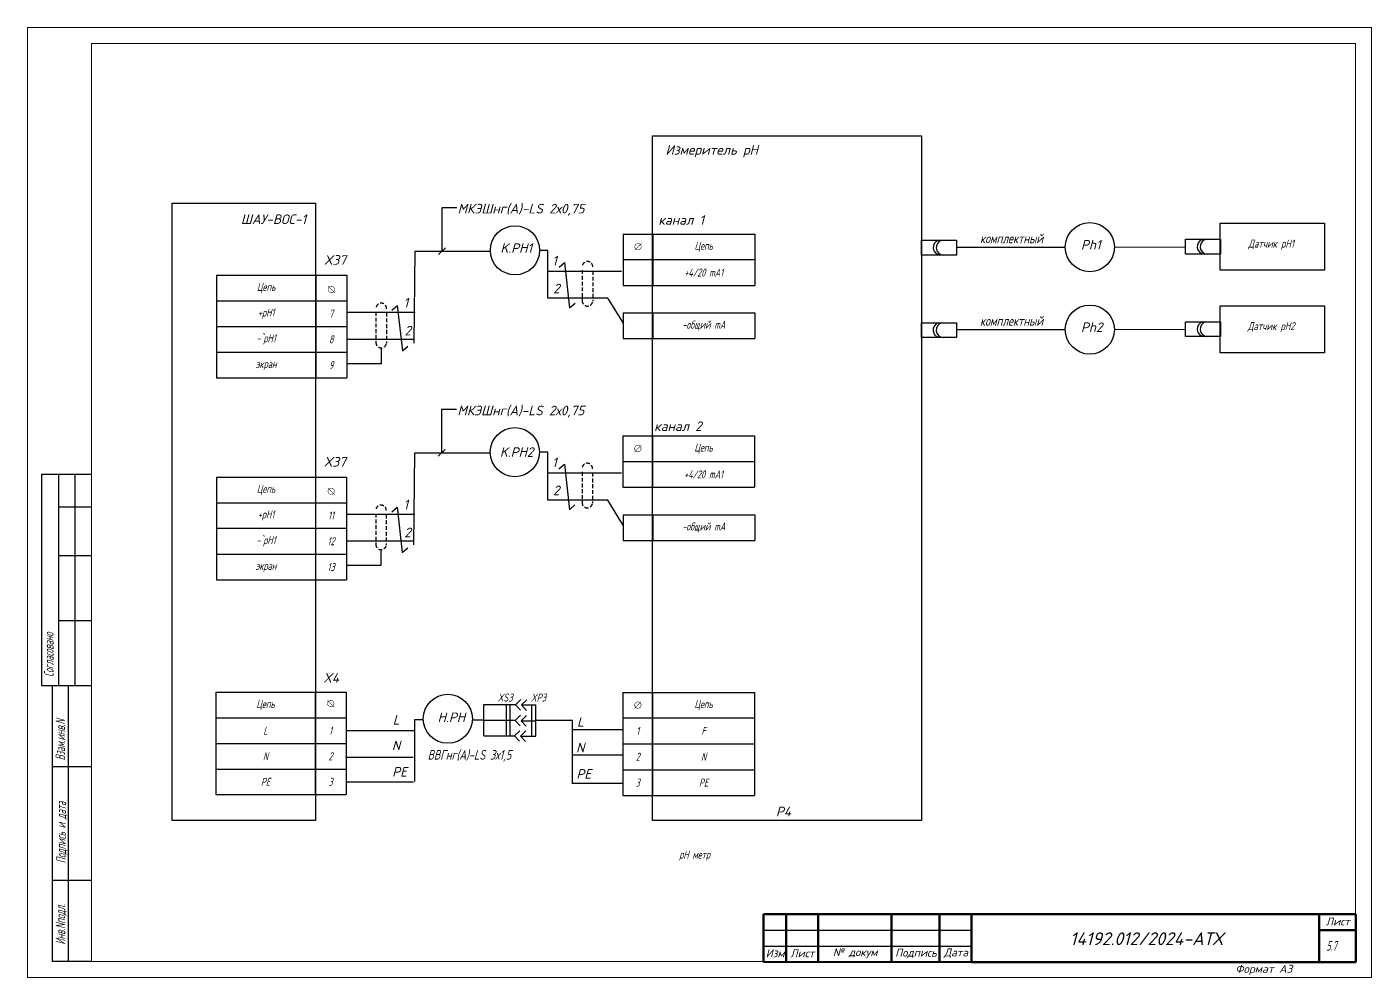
# Model space of a CAD drawing. Header units: millimetres. Extents: x 1510 to 10524, y 7125 to 13164.
# Drawn here: x 6081.7 to 6502, y 9588.9 to 9886.2 of the extents above; entities that cross this region are included whole.
import ezdxf
from ezdxf.enums import TextEntityAlignment as Align

# ---------------------------------------------------------------- set-up
doc = ezdxf.new("R2010")
doc.units = ezdxf.units.MM
doc.header["$LTSCALE"] = 4
doc.set_wipeout_variables(frame=1)
doc.linetypes.add('DASHED', pattern=[0.75, 0.5, -0.25])
doc.linetypes.add('SolidLine', pattern=[0])
for name, color, linetype in [('G', 5, 'Continuous'), ('SYMS', 7, 'Continuous'), ('Вспомогательная', 1, 'Continuous'), ('Текст', 2, 'Continuous')]:
    doc.layers.add(name, color=color, linetype=linetype)
for name, color, linetype, lineweight in [('RAMKA', 7, 'Continuous', 25), ('SHTAMP', 7, 'SolidLine', 25), ('Основеая', 5, 'Continuous', 60)]:
    doc.layers.add(name, color=color, linetype=linetype, lineweight=lineweight)
doc.styles.add('COTES', font='cs_gost2304.shx', dxfattribs={"width": 0.75, "oblique": 15})
doc.styles.add('ISOCPEUR', font='isocpeui.ttf')
doc.styles.add('Simplex00.10.00', font='simplex.shx')
doc.styles.add('Simplex25.085.15', font='', dxfattribs={"width": 0.85, "oblique": 15, "height": 2.5})
doc.styles.add('ГОСТ', font='isocpeur.ttf', dxfattribs={"oblique": 15})
doc.styles.get('Simplex25.085.15').set_extended_font_data('GOST type A')

# ---------------------------------------------------------------- blocks, each defined once
blk = doc.blocks.new('Формат А3')
at = {"color": 0, "linetype": 'Continuous', "const_width": 0.3}
for points in [[(-420, 297), (0, 297), (0, 0), (-420, 0)], [(-400, 5), (-400, 292), (-5, 292), (-5, 5)]]:
    blk.add_lwpolyline(points, close=True, dxfattribs=at)
at = {"color": 0, "linetype": 'Continuous', "style": 'Simplex00.10.00', "oblique": 15}
blk.add_text('Формат А3', height=2.5, dxfattribs=at).set_placement((-33.67, 2.75), align=Align.MIDDLE_CENTER)
blk = doc.blocks.new('*T258')
at = {"color": 0, "linetype": 'ByBlock', "lineweight": -2, "transparency": 16777216}
for p, q in [((0, 0), (41.14, 0)), ((9.29, 0), (9.29, -16.08)), ((41.14, 0), (41.14, -16.08)), ((0, -8), (41.14, -8)), ((0, -8), (0, -16.08)), ((0, -16.08), (41.14, -16.08))]:
    blk.add_line(p, q, dxfattribs=at)
at = {"color": 0, "lineweight": -2, "transparency": 16777216}
blk.add_line((0, 0), (0, -8), dxfattribs=at)
at = {"color": 0, "linetype": 'Continuous', "lineweight": -2, "transparency": 16777216, "char_height": 2.5, "width": 28.8496, "attachment_point": 5, "style": 'Simplex25.085.15'}
for s, insert in [('Цепь', (25.21, -4)), ('+4/20 mA1', (25.21, -12.04))]:
    blk.add_mtext(s, dxfattribs=dict(at, insert=insert))
blk = doc.blocks.new('Клеммное соединение')
at = {"linetype": 'Continuous'}
blk.add_wipeout([(0, -1), (-0.44, -0.9), (-0.6, -0.8), (-0.71, -0.7), (-0.8, -0.6), (-0.87, -0.5), (-0.92, -0.4), (-0.95, -0.3), (-0.98, -0.2), (-0.99, -0.1), (-0.99, 0), (-0.99, 0.1), (-0.98, 0.2), (-0.95, 0.3), (-0.92, 0.4), (-0.87, 0.5), (-0.8, 0.6), (-0.71, 0.7), (-0.6, 0.8), (-0.44, 0.9), (0, 1), (0.44, 0.9), (0.6, 0.8), (0.71, 0.7), (0.8, 0.6), (0.87, 0.5), (0.92, 0.4), (0.95, 0.3), (0.98, 0.2), (0.99, 0.1), (1, 0), (0.99, -0.1), (0.98, -0.2), (0.95, -0.3), (0.92, -0.4), (0.87, -0.5), (0.8, -0.6), (0.71, -0.7), (0.6, -0.8), (0.44, -0.9)], dxfattribs=at)
at = {"color": 0, "linetype": 'Continuous', "lineweight": -2, "const_width": 0.15}
blk.add_lwpolyline([(-1.06, -1.06), (1.06, 1.06)], dxfattribs=at)
blk.add_lwpolyline([(-1, 0, 1), (1, 0, 1)], format="xyb", close=True, dxfattribs=at)
blk = doc.blocks.new('*T259')
at = {"color": 0, "linetype": 'ByBlock', "lineweight": -2, "transparency": 16777216}
for p, q in [((0, 0), (41.14, 0)), ((9.29, 0), (9.29, -32.24)), ((41.14, 0), (41.14, -32.24)), ((0, -8), (41.14, -8)), ((0, -8), (0, -32.24)), ((0, -16.08), (41.14, -16.08)), ((0, -24.16), (41.14, -24.16)), ((0, -32.24), (41.14, -32.24))]:
    blk.add_line(p, q, dxfattribs=at)
at = {"color": 0, "lineweight": -2, "transparency": 16777216}
blk.add_line((0, 0), (0, -8), dxfattribs=at)
at = {"color": 0, "linetype": 'Continuous', "lineweight": -2, "transparency": 16777216, "char_height": 2.5, "attachment_point": 5, "style": 'Simplex25.085.15'}
for s, insert, width in [('Цепь', (25.21, -4), 28.8496), ('1', (4.64, -12.04), 6.286), ('F', (25.21, -12.04), 28.8496), ('2', (4.64, -20.12), 6.286), ('N', (25.21, -20.12), 28.8496), ('3', (4.64, -28.2), 6.286), ('PE', (25.21, -28.2), 28.8496)]:
    blk.add_mtext(s, dxfattribs=dict(at, insert=insert, width=width))
blk = doc.blocks.new('*T260')
at = {"color": 0, "linetype": 'ByBlock', "lineweight": -2, "transparency": 16777216}
for p, q in [((0, 0), (40.67, 0)), ((31, 0), (31, -32)), ((40.67, 0), (40.67, -32)), ((0, -8), (40.67, -8)), ((0, -8), (0, -32)), ((0, -16), (40.67, -16)), ((0, -24), (40.67, -24)), ((0, -32), (40.67, -32))]:
    blk.add_line(p, q, dxfattribs=at)
at = {"color": 0, "lineweight": -2, "transparency": 16777216}
blk.add_line((0, 0), (0, -8), dxfattribs=at)
at = {"color": 0, "linetype": 'Continuous', "lineweight": -2, "transparency": 16777216, "char_height": 2.5, "attachment_point": 5, "style": 'Simplex25.085.15'}
for s, insert, width in [('Цепь', (15.5, -4), 27.9958), ('L', (15.5, -12), 27.9958), ('1', (35.83, -12), 6.6745), ('N', (15.5, -20), 27.9958), ('2', (35.83, -20), 6.6745), ('PE', (15.5, -28), 27.9958), ('3', (35.83, -28), 6.6745)]:
    blk.add_mtext(s, dxfattribs=dict(at, insert=insert, width=width))
blk = doc.blocks.new('*T266')
at = {"color": 0, "linetype": 'ByBlock', "lineweight": -2, "transparency": 16777216}
for p, q in [((0, 0), (41.14, 0)), ((9.29, 0), (9.29, -8)), ((41.14, 0), (41.14, -8)), ((0, -8), (41.14, -8))]:
    blk.add_line(p, q, dxfattribs=at)
at = {"color": 0, "lineweight": -2, "transparency": 16777216}
blk.add_line((0, 0), (0, -8), dxfattribs=at)
at = {"color": 0, "linetype": 'Continuous', "lineweight": -2, "transparency": 16777216, "insert": (25.21, -4), "char_height": 2.5, "width": 28.8496, "attachment_point": 5, "style": 'Simplex25.085.15'}
blk.add_mtext('-общий mA', dxfattribs=at)
blk = doc.blocks.new('*T267')
at = {"color": 0, "linetype": 'ByBlock', "lineweight": -2, "transparency": 16777216}
for p, q in [((0, 0), (40.67, 0)), ((31, 0), (31, -32.08)), ((40.67, 0), (40.67, -32.08)), ((0, -8), (40.67, -8)), ((0, -8), (0, -32.08)), ((0, -16), (40.67, -16)), ((0, -24.08), (40.67, -24.08)), ((0, -32.08), (40.67, -32.08))]:
    blk.add_line(p, q, dxfattribs=at)
at = {"color": 0, "lineweight": -2, "transparency": 16777216}
blk.add_line((0, 0), (0, -8), dxfattribs=at)
at = {"color": 0, "linetype": 'Continuous', "lineweight": -2, "transparency": 16777216, "char_height": 2.5, "attachment_point": 5, "style": 'Simplex25.085.15'}
for s, insert, width in [('Цепь', (15.5, -4), 27.9958), ('+рН1', (15.5, -12), 27.9958), ('7', (35.83, -12), 6.6745), ('-`рН1', (15.5, -20.04), 27.9958), ('8', (35.83, -20.04), 6.6745), ('экран', (15.5, -28.08), 27.9958), ('9', (35.83, -28.08), 6.6745)]:
    blk.add_mtext(s, dxfattribs=dict(at, insert=insert, width=width))
blk = doc.blocks.new('*T350')
at = {"color": 0, "linetype": 'ByBlock', "lineweight": -2, "transparency": 16777216}
for p, q in [((0, 0), (41.14, 0)), ((9.29, 0), (9.29, -16.08)), ((41.14, 0), (41.14, -16.08)), ((0, -8), (41.14, -8)), ((0, -8), (0, -16.08)), ((0, -16.08), (41.14, -16.08))]:
    blk.add_line(p, q, dxfattribs=at)
at = {"color": 0, "lineweight": -2, "transparency": 16777216}
blk.add_line((0, 0), (0, -8), dxfattribs=at)
at = {"color": 0, "linetype": 'Continuous', "lineweight": -2, "transparency": 16777216, "char_height": 2.5, "width": 28.8496, "attachment_point": 5, "style": 'Simplex25.085.15'}
for s, insert in [('Цепь', (25.21, -4)), ('+4/20 mA1', (25.21, -12.04))]:
    blk.add_mtext(s, dxfattribs=dict(at, insert=insert))
blk = doc.blocks.new('*T351')
at = {"color": 0, "linetype": 'ByBlock', "lineweight": -2, "transparency": 16777216}
for p, q in [((0, 0), (41.14, 0)), ((9.29, 0), (9.29, -8)), ((41.14, 0), (41.14, -8)), ((0, -8), (41.14, -8))]:
    blk.add_line(p, q, dxfattribs=at)
at = {"color": 0, "lineweight": -2, "transparency": 16777216}
blk.add_line((0, 0), (0, -8), dxfattribs=at)
at = {"color": 0, "linetype": 'Continuous', "lineweight": -2, "transparency": 16777216, "insert": (25.21, -4), "char_height": 2.5, "width": 28.8496, "attachment_point": 5, "style": 'Simplex25.085.15'}
blk.add_mtext('-общий mA', dxfattribs=at)
blk = doc.blocks.new('*T352')
at = {"color": 0, "linetype": 'ByBlock', "lineweight": -2, "transparency": 16777216}
for p, q in [((0, 0), (40.67, 0)), ((31, 0), (31, -32.08)), ((40.67, 0), (40.67, -32.08)), ((0, -8), (40.67, -8)), ((0, -8), (0, -32.08)), ((0, -16), (40.67, -16)), ((0, -24.08), (40.67, -24.08)), ((0, -32.08), (40.67, -32.08))]:
    blk.add_line(p, q, dxfattribs=at)
at = {"color": 0, "lineweight": -2, "transparency": 16777216}
blk.add_line((0, 0), (0, -8), dxfattribs=at)
at = {"color": 0, "linetype": 'Continuous', "lineweight": -2, "transparency": 16777216, "char_height": 2.5, "attachment_point": 5, "style": 'Simplex25.085.15'}
for s, insert, width in [('Цепь', (15.5, -4), 27.9958), ('+рН1', (15.5, -12), 27.9958), ('11', (35.83, -12), 6.6745), ('-`рН1', (15.5, -20.04), 27.9958), ('12', (35.83, -20.04), 6.6745), ('экран', (15.5, -28.08), 27.9958), ('13', (35.83, -28.08), 6.6745)]:
    blk.add_mtext(s, dxfattribs=dict(at, insert=insert, width=width))

msp = doc.modelspace()

# ---------------------------------------------------------------- linework, layer by layer
at = {"ltscale": 1.2}
for p, q in [((6215.98, 9829.73), (6211.32, 9829.73)), ((6211.32, 9829.73), (6211.32, 9816.18)), ((6212.45, 9817.22), (6210.28, 9815.11)), ((6263.16, 9801.35), (6268.07, 9793.38)), ((6192.36, 9785.91), (6192.36, 9780.93)), ((6192.36, 9780.93), (6181.67, 9780.93)), ((6215.93, 9766.65), (6211.27, 9766.65)), ((6211.27, 9766.65), (6211.27, 9753.09)), ((6212.4, 9754.14), (6210.23, 9752.03)), ((6263.11, 9738.27), (6268.02, 9730.29)), ((6192.31, 9722.83), (6192.31, 9717.85)), ((6192.31, 9717.85), (6181.62, 9717.85))]:
    msp.add_line(p, q, dxfattribs=at)
at = {"ltscale": 0.6}
for p, q in [((6247.97, 9811.15), (6249.69, 9812.61)), ((6249.67, 9812.61), (6251.27, 9798.42)), ((6195.73, 9797.73), (6197.45, 9799.19)), ((6197.43, 9799.19), (6199.03, 9785)), ((6251.27, 9798.42), (6253, 9799.88)), ((6199.03, 9785), (6200.76, 9786.46)), ((6247.92, 9748.07), (6249.64, 9749.53)), ((6249.62, 9749.53), (6251.22, 9735.34)), ((6195.68, 9734.65), (6197.4, 9736.11)), ((6197.38, 9736.11), (6198.98, 9721.92)), ((6251.22, 9735.34), (6252.94, 9736.8)), ((6198.98, 9721.92), (6200.71, 9723.38))]:
    msp.add_line(p, q, dxfattribs=at)
at = {"linetype": 'DASHED', "ltscale": 0.6}
for p, q in [((6255.2, 9810.2), (6255.2, 9800.47)), ((6258.49, 9809.96), (6258.49, 9800.47)), ((6190.76, 9797.14), (6190.76, 9787.41)), ((6194.05, 9796.9), (6194.05, 9787.41)), ((6255.15, 9747.12), (6255.15, 9737.39)), ((6258.44, 9746.88), (6258.44, 9737.39)), ((6190.71, 9734.06), (6190.71, 9724.33)), ((6194, 9733.81), (6194, 9724.33))]:
    msp.add_line(p, q, dxfattribs=at)
at = {"color": 7, "ltscale": 0.2}
for p, q in [((6267.5, 9809.79), (6244.71, 9809.79)), ((6263.24, 9801.4), (6244.48, 9801.4)), ((6202.96, 9796.95), (6181.81, 9796.95)), ((6202.73, 9788.56), (6181.58, 9788.56)), ((6267.45, 9746.71), (6244.66, 9746.71)), ((6263.19, 9738.32), (6244.43, 9738.32)), ((6202.91, 9733.87), (6181.76, 9733.87)), ((6202.67, 9725.48), (6181.53, 9725.48)), ((6234.32, 9674.37), (6236.01, 9675.99)), ((6236.21, 9674.31), (6237.89, 9675.92)), ((6224.46, 9664.68), (6224.46, 9674.45)), ((6231.5, 9664.68), (6231.5, 9674.46)), ((6232.69, 9664.68), (6232.69, 9674.45)), ((6235.87, 9672.69), (6234.32, 9674.37)), ((6237.76, 9672.62), (6236.21, 9674.31)), ((6236.21, 9674.31), (6240.67, 9674.31)), ((6239.48, 9664.54), (6239.48, 9674.28)), ((6240.67, 9664.58), (6240.67, 9674.31)), ((6234.26, 9669.46), (6235.94, 9671.07)), ((6235.81, 9667.77), (6234.26, 9669.46)), ((6236.14, 9669.39), (6237.82, 9671.01)), ((6237.69, 9667.7), (6236.14, 9669.39)), ((6236.14, 9669.39), (6240.67, 9669.39)), ((6202.64, 9666.26), (6181.49, 9666.26)), ((6234.05, 9664.64), (6235.74, 9666.26)), ((6235.6, 9662.96), (6234.05, 9664.64)), ((6235.94, 9664.57), (6237.62, 9666.19)), ((6237.49, 9662.89), (6235.94, 9664.57)), ((6235.94, 9664.57), (6240.67, 9664.57)), ((6267.91, 9666.49), (6252.01, 9666.49)), ((6267.91, 9658.59), (6252.01, 9658.59)), ((6202.41, 9657.86), (6181.26, 9657.86)), ((6202.53, 9650.16), (6181.38, 9650.16)), ((6252.01, 9649.89), (6267.91, 9649.89))]:
    msp.add_line(p, q, dxfattribs=at)
at = {"lineweight": 30}
for p, q in [((6086.27, 9746.39), (6101.75, 9746.39)), ((6086.27, 9746.39), (6086.27, 9680.39)), ((6091.59, 9746.39), (6091.59, 9680.39)), ((6096.67, 9746.39), (6096.67, 9680.39)), ((6091.59, 9736.24), (6101.75, 9736.24)), ((6091.59, 9721.01), (6101.75, 9721.01)), ((6091.59, 9700.7), (6101.75, 9700.7)), ((6086.27, 9680.39), (6101.75, 9680.39)), ((6089.66, 9594.08), (6089.66, 9680.39)), ((6094.74, 9594.08), (6094.74, 9680.39)), ((6101.85, 9655.01), (6089.66, 9655.01)), ((6101.85, 9619.47), (6089.66, 9619.47))]:
    msp.add_line(p, q, dxfattribs=at)
at = {"color": 7, "ltscale": 0.2}
for points in [[(6361.17, 9638.24), (6277.2, 9638.24), (6277.2, 9852.16), (6361.17, 9852.16)], [(6454.57, 9824.85), (6487.09, 9824.85), (6487.09, 9810.16), (6454.57, 9810.16)], [(6454.57, 9799.07), (6487.09, 9799.07), (6487.09, 9784.38), (6454.57, 9784.38)]]:
    msp.add_lwpolyline(points, close=True, dxfattribs=at)
at = {"ltscale": 1.2}
for points in [[(6171.84, 9638.24), (6127.06, 9638.24), (6127.06, 9831.09), (6171.84, 9831.09)], [(6361.17, 9819.56), (6372.17, 9819.56), (6372.17, 9814.93), (6361.17, 9814.93)], [(6443.67, 9819.85), (6454.67, 9819.85), (6454.67, 9815.22), (6443.67, 9815.22)], [(6361.17, 9793.78), (6372.17, 9793.78), (6372.17, 9789.15), (6361.17, 9789.15)], [(6443.67, 9794.07), (6454.66, 9794.07), (6454.66, 9789.44), (6443.67, 9789.44)]]:
    msp.add_lwpolyline(points, close=True, dxfattribs=at)
for points in [[(6421.48, 9817.4), (6443.67, 9817.53)], [(6421.47, 9791.62), (6443.67, 9791.75)], [(6224.46, 9669.59), (6221.01, 9669.59)]]:
    msp.add_lwpolyline(points, dxfattribs=at)
at = {"lineweight": 30}
msp.add_lwpolyline([(6101.85, 9594.08), (6089.66, 9594.08)], dxfattribs=at)
at = {"ltscale": 1.2}
for centre in [(6367.18, 9817.27), (6368.13, 9817.26), (6449.68, 9817.55), (6450.63, 9817.54), (6367.17, 9791.49), (6368.12, 9791.48), (6449.67, 9791.77), (6450.62, 9791.76)]:
    msp.add_arc(centre, 2.34, 106.0003, 265.3484, dxfattribs=at)
at = {"linetype": 'DASHED', "ltscale": 0.6}
for centre, start, end in [((6256.86, 9811.29), 357.3959, 180), ((6192.41, 9798.23), 357.3959, 180), ((6256.83, 9800.62), 177.3959, 360), ((6256.84, 9800.62), 177.3959, 360), ((6192.4, 9787.55), 177.3959, 360), ((6256.81, 9748.21), 357.3959, 180), ((6192.36, 9735.14), 357.3959, 180), ((6256.78, 9737.54), 177.3959, 360), ((6256.79, 9737.53), 177.3959, 360), ((6192.35, 9724.47), 177.3959, 360)]:
    msp.add_arc(centre, 1.64, start, end, dxfattribs=at)
at = {"layer": 'G', "color": 3, "ltscale": 0.2}
for p, q in [((6244.48, 9816.38), (6241.87, 9816.39)), ((6244.48, 9801.4), (6244.48, 9816.38)), ((6244.43, 9753.3), (6241.82, 9753.3)), ((6244.43, 9738.32), (6244.43, 9753.3))]:
    msp.add_line(p, q, dxfattribs=at)
at = {"layer": 'SYMS', "linetype": 'Continuous', "ltscale": 0.2}
for p, q in [((6224.46, 9674.45), (6234.24, 9674.45)), ((6224.46, 9669.59), (6234.5, 9669.59)), ((6224.46, 9664.68), (6234.03, 9664.68))]:
    msp.add_line(p, q, dxfattribs=at)
at = {"layer": 'SYMS', "linetype": 'Continuous', "lineweight": 30, "ltscale": 0.2}
for points in [[(6202.67, 9787.4), (6202.98, 9816.18), (6226.6, 9816.18)], [(6372.17, 9817.41), (6372.17, 9817.41), (6405.98, 9817.41)], [(6372.17, 9791.63), (6372.17, 9791.63), (6405.98, 9791.63)], [(6202.62, 9724.32), (6202.93, 9753.09), (6226.55, 9753.09)], [(6202.87, 9650.39), (6202.87, 9669.76), (6205.57, 9669.77)], [(6252.15, 9649.71), (6252.15, 9669.4), (6240.67, 9669.4)]]:
    msp.add_lwpolyline(points, dxfattribs=at)
at = {"layer": 'SYMS', "linetype": 'Continuous', "ltscale": 0.2}
for centre in [(6234.19, 9816.4), (6413.8, 9817.4), (6413.79, 9791.62), (6234.14, 9753.31), (6213.23, 9669.99)]:
    msp.add_circle(centre, 7.68, dxfattribs=at)
at = {"layer": 'Вспомогательная', "color": 7}
for p, q in [((6311.88, 9603.96), (6376.88, 9603.96)), ((6311.88, 9598.96), (6376.88, 9598.96)), ((6311.88, 9593.96), (6376.88, 9593.96))]:
    msp.add_line(p, q, dxfattribs=at)
at = {"layer": 'Основеая', "color": 7}
for p, q in [((6311.88, 9608.96), (6311.88, 9593.96)), ((6496.88, 9608.96), (6311.88, 9608.96)), ((6318.88, 9608.96), (6318.88, 9593.96)), ((6328.88, 9608.96), (6328.88, 9593.96)), ((6351.88, 9608.96), (6351.88, 9593.96)), ((6366.88, 9608.96), (6366.88, 9593.96)), ((6376.88, 9608.96), (6376.88, 9593.96)), ((6485.44, 9608.96), (6485.44, 9593.96)), ((6496.88, 9608.96), (6496.88, 9593.96)), ((6485.44, 9603.96), (6496.88, 9603.96)), ((6496.88, 9593.96), (6376.88, 9593.96))]:
    msp.add_line(p, q, dxfattribs=at)

# ---------------------------------------------------------------- block references
for name, p in [('Формат А3', (6501.85, 9589.08)), ('*T258', (6267.95, 9821.49)), ('*T267', (6140.94, 9808.61)), ('*T266', (6268, 9796.82)), ('*T350', (6267.9, 9758.41)), ('*T352', (6140.89, 9745.52)), ('*T351', (6267.95, 9733.73)), ('*T260', (6140.74, 9678.27)), ('*T259', (6267.91, 9678.23))]:
    msp.add_blockref(name, p)

# ---------------------------------------------------------------- texts
at = {"style": 'Simplex25.085.15', "oblique": 15, "width": 0.85}
msp.add_text('рН метр', height=2.5, dxfattribs=at).set_placement((6285.49, 9626.27))
at = {"layer": 'RAMKA', "style": 'COTES', "oblique": 15, "width": 0.75}
for s, p in [('Согласовано', (6090.05, 9683.03)), ('Взам.инв.N', (6093.64, 9656.95)), ('Подпись и дата', (6093.87, 9624.79)), ('Инв.Nподл.', (6093.67, 9599.36))]:
    msp.add_text(s, height=3, rotation=90, dxfattribs=at).set_placement(p)
msp.add_text('5.7', height=3, dxfattribs=at).set_placement((6487.69, 9597.5))
at = {"layer": 'SHTAMP', "color": 0, "style": 'ISOCPEUR'}
msp.add_text('14192.012/2024-АТХ', height=4, dxfattribs=at).set_placement((6431.45, 9599.24), align=Align.CENTER)
at = {"layer": 'SYMS', "linetype": 'Continuous', "ltscale": 0.2, "style": 'ГОСТ', "oblique": 15}
for s, p in [('Измеритель рH', (6281.23, 9846.3)), ('МКЭШнг(А)-LS 2х0,75', (6216.26, 9827.92)), ('ШАУ-ВОС-1', (6148.54, 9824.62)), ('канал 1', (6278.99, 9824.38)), ('K.PH1', (6229.64, 9815.6)), ('Ph1', (6411.03, 9816.64)), ('X37', (6174.51, 9811.88)), ('1', (6245.82, 9811.69)), ('2', (6246.13, 9802.95)), ('1', (6199.37, 9798.53)), ('Ph2', (6411.02, 9790.86)), ('2', (6199.68, 9789.79)), ('МКЭШнг(А)-LS 2х0,75', (6216.21, 9764.83)), ('канал 2', (6277.68, 9759.91)), ('X37', (6174.46, 9748.79)), ('K.PH2', (6229.48, 9751.84)), ('1', (6245.77, 9748.61)), ('2', (6246.08, 9739.87)), ('1', (6199.32, 9735.45)), ('2', (6199.63, 9726.71)), ('X4', (6174.25, 9681.27)), ('L', (6196.03, 9668.17)), ('Н.PH', (6210.01, 9668.94)), ('L', (6253.57, 9667.49)), ('N', (6195.75, 9660.17)), ('N', (6253.29, 9659.49)), ('PE', (6195.85, 9651.92)), ('PE', (6253.39, 9651.24)), ('Р4', (6315.72, 9639.5))]:
    msp.add_text(s, height=3, dxfattribs=at).set_placement(p)
at = {"layer": 'SYMS', "linetype": 'Continuous'}
for s, insert, char_height, width, attachment_point in [('{\\Fsimplex|c204;\\Q15;\\W0.75;\\C0;комплектный}', (6389.33, 9821.6), 3, 25.3272, 2), ('{\\Fsimplex|c204;\\Q15;\\W0.75;\\C0;Датчик рН1 }', (6470.46, 9819.74), 2.5, 24.0392, 2), ('{\\Fsimplex|c204;\\Q15;\\W0.75;\\C0;комплектный}', (6389.32, 9795.82), 3, 25.3272, 2), ('{\\Fsimplex|c204;\\Q15;\\W0.75;\\C0;Датчик рН\\Fsimplex|c0;2}', (6470.46, 9793.96), 2.5, 24.0392, 2), ('{\\Fsimplex|c0;\\Q15;\\W0.75;\\C0;XS\\Fsimplex|c204;3}', (6231.13, 9676.6), 2.5, 7.2454, 5), ('{\\Fsimplex|c0;\\Q15;\\W0.75;\\C0;XP\\Fsimplex|c204;3}', (6241.55, 9676.61), 2.5, 7.2454, 5), ('{\\Fsimplex|c204;\\Q15;\\W0.75;\\C0;ВВГнг\\Fsimplex|c0;(\\Fsimplex|c204;А\\Fsimplex|c0;)-LS \\Fsimplex|c204;3х1,5}', (6219.95, 9660.21), 3, 25.3272, 2)]:
    msp.add_mtext(s, dxfattribs=dict(at, insert=insert, char_height=char_height, width=width, attachment_point=attachment_point))
at = {"layer": 'Текст', "color": 7, "char_height": 2.5, "style": 'ГОСТ'}
for s, insert, width, attachment_point in [('{\\fISOCPEUR|b0|i0|c204|p34;Лист}', (6495.05, 9606.62), 11.4585, 6), ('{\\fISOCPEUR|b0|i0|c204|p34;Изм}', (6315.48, 9596.69), 7, 5), ('{\\fISOCPEUR|b0|i0|c204|p34;Лист}', (6323.98, 9596.69), 10, 5), ('{\\fISOCPEUR|b0|i0|c204|p34;№ докум}', (6340.48, 9596.69), 23, 5), ('{\\fISOCPEUR|b0|i0|c204|p34;Подпись}', (6359.48, 9596.69), 15, 5), ('{\\fISOCPEUR|b0|i0|c204|p34;Дата}', (6371.98, 9596.69), 10, 5)]:
    msp.add_mtext(s, dxfattribs=dict(at, insert=insert, width=width, attachment_point=attachment_point))

# ---------------------------------------------------------------- next in the draw order: block references
for p in [(6272.64, 9817.52), (6272.59, 9754.44), (6272.6, 9674.26)]:
    msp.add_blockref('Клеммное соединение', p)
at = {"rotation": 89.99999999999999}
for p in [(6176.83, 9804.15), (6176.78, 9741.07), (6176.63, 9674.76)]:
    msp.add_blockref('Клеммное соединение', p, dxfattribs=at)

doc.saveas('drawing.dxf')
